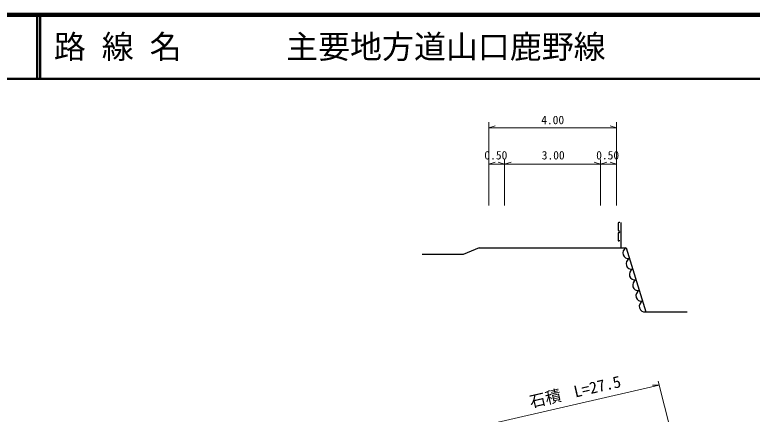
# Model space of a CAD drawing. Units: millimetres, scale not verified, with parts at other scales. Extents: x 40000 to 680000, y 20000 to 380000.
# Drawn here: x 174259 to 289684, y 317498 to 380000 of the extents above; entities that cross this region are included whole.
import ezdxf
from ezdxf.enums import TextEntityAlignment as Align

# ---------------------------------------------------------------- set-up
doc = ezdxf.new("R2010")
doc.units = ezdxf.units.MM
doc.header["$LTSCALE"] = 1000
for name, color, linetype, lineweight in [('M-BGD', 7, 'Continuous', 13), ('M-STR-HTXT', 7, 'Continuous', 13), ('M-TTL', 7, 'Continuous', 25), ('M-TTL-LINE', 7, 'Continuous', 50)]:
    doc.layers.add(name, color=color, linetype=linetype, lineweight=lineweight)
doc.layers.add('M-TTL-TXT', color=7, linetype='Continuous')
doc.styles.add('ＭＳ ゴシック', font='')
doc.styles.get('ＭＳ ゴシック').set_extended_font_data('MS Gothic')

msp = doc.modelspace()

# ---------------------------------------------------------------- linework, layer by layer
at = {"layer": 'M-BGD'}
for p, q in [((248431, 350159), (248431, 363194)), ((248431, 362288), (249431, 362606)), ((268431, 362288), (267431, 362606)), ((268431, 350159), (268431, 363194)), ((248431, 362288), (268431, 362288)), ((248431, 350159), (248431, 357373)), ((248431, 356609), (249431, 356927)), ((250931, 356609), (249931, 356927)), ((250931, 350159), (250931, 357373)), ((250931, 350159), (250931, 357373)), ((250931, 356609), (251931, 356927)), ((265931, 356609), (264931, 356927)), ((265931, 350159), (265931, 357373)), ((265931, 350159), (265931, 357373)), ((265931, 356609), (266931, 356927)), ((268431, 356609), (267431, 356927)), ((268431, 350159), (268431, 357373)), ((248431, 356609), (250931, 356609)), ((250931, 356609), (265931, 356609)), ((265931, 356609), (268431, 356609))]:
    msp.add_line(p, q, dxfattribs=at)
at = {"layer": 'M-STR-HTXT'}
for p, q in [((248570, 315941), (275118, 322049)), ((275118, 322049), (274088, 322068)), ((274966, 322651), (283834, 287716))]:
    msp.add_line(p, q, dxfattribs=at)
at = {"layer": 'M-TTL', "color": 2, "lineweight": 140}
msp.add_line((680000, 380000), (40000, 380000), dxfattribs=at)
at = {"layer": 'M-TTL'}
for p, q in [((268973, 347509), (268823, 347509)), ((269173, 343509), (269173, 347509)), ((268673, 347359), (268673, 346359)), ((268673, 345759), (268673, 344759)), ((268973, 344609), (268823, 344609)), ((246931, 343509), (269931, 343509)), ((269931, 343509), (273005, 333509)), ((273005, 333509), (279505, 333509))]:
    msp.add_line(p, q, dxfattribs=at)
msp.add_lwpolyline([(246931, 343509), (244431, 342509), (238044, 342509)], dxfattribs=at)
for centre, radius, start, end in [((268823, 347359), 150, 90, 180), ((268823, 346359), 150, 180, 270), ((268823, 345759), 150, 90, 180), ((268823, 346059), 150, 270, 90), ((268823, 344759), 150, 180, 270), ((270313, 342714), 882, 115.67493, 278.4945), ((270826, 341048), 882, 115.67493, 278.4945), ((271338, 339381), 882, 115.67493, 278.4945), ((271850, 337714), 882, 115.67493, 278.4945), ((272362, 336048), 882, 115.67493, 278.4945), ((272874, 334381), 882, 115.67493, 278.4945)]:
    msp.add_arc(centre, radius, start, end, dxfattribs=at)
at = {"layer": 'M-TTL-LINE'}
for p, q in [((177750, 380000), (177750, 370000)), ((178250, 380000), (178250, 370000)), ((40000, 370000), (680000, 370000))]:
    msp.add_line(p, q, dxfattribs=at)

# ---------------------------------------------------------------- texts
at = {"layer": 'M-STR-HTXT', "style": 'ＭＳ ゴシック'}
for s, p in [('4.00', (256656, 362484)), ('0.50', (247759, 356966)), ('3.00', (256734, 356966)), ('0.50', (265259, 356966))]:
    msp.add_text(s, height=1320, dxfattribs=at).set_placement(p, align=Align.BOTTOM_LEFT)
for s, p in [('L=27.5', (262112, 319567)), ('石積', (255190, 317975))]:
    msp.add_text(s, height=1833, rotation=12.955, dxfattribs=at).set_placement(p, align=Align.BOTTOM_LEFT)
at = {"layer": 'M-TTL-TXT', "style": 'ＭＳ ゴシック'}
for s, p in [('路 線 名', (180380, 375000)), ('主要地方道山口鹿野線', (216734, 375000))]:
    msp.add_text(s, height=3666, dxfattribs=at).set_placement(p, align=Align.MIDDLE_LEFT)

doc.saveas('drawing.dxf')
